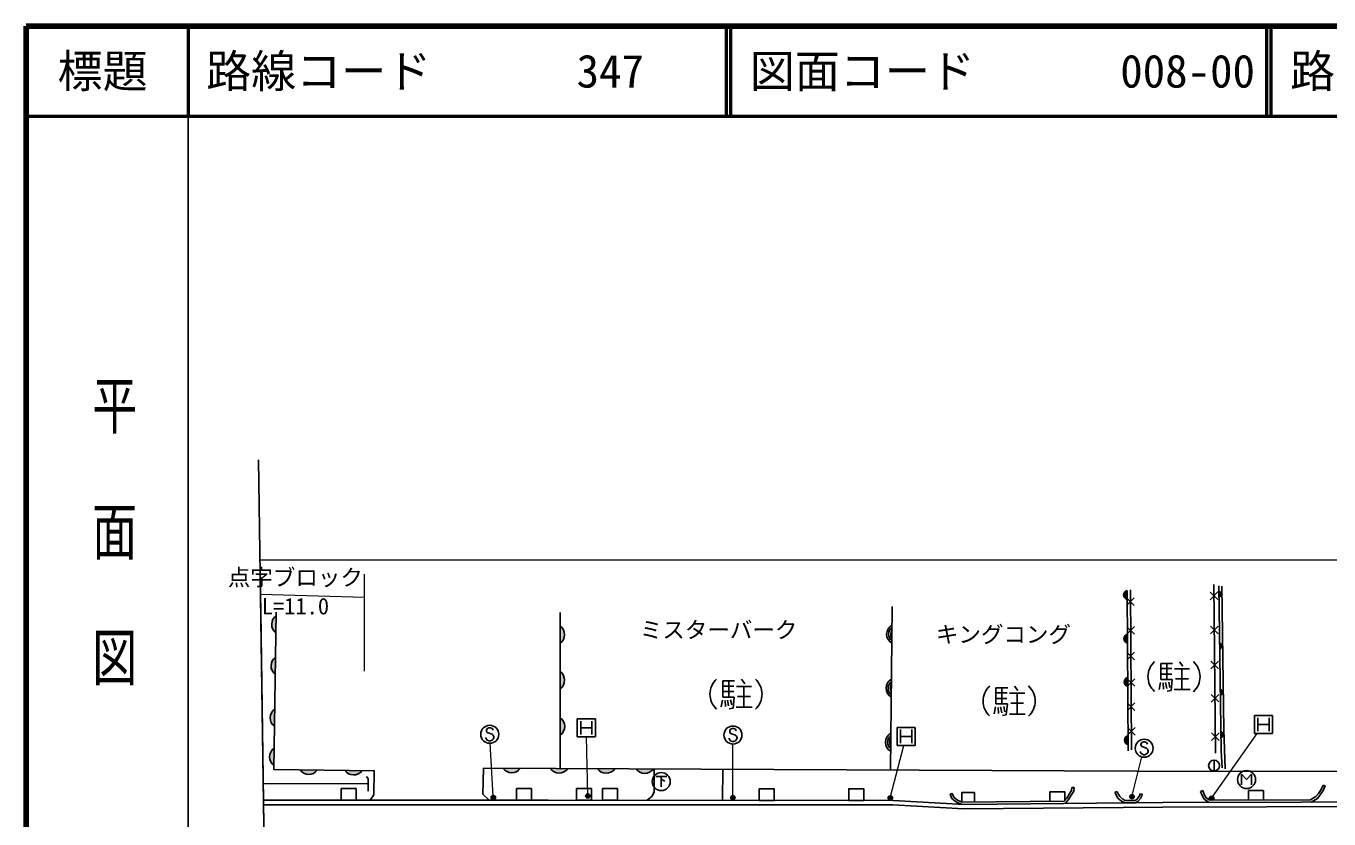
# Model space of a CAD drawing. Units: millimetres at full size, sheet at 1:1000; details may follow other scales. Extents: x 40000 to 680000, y 20000 to 380000.
# Drawn here: x 40000 to 184698, y 291958 to 380000 of the extents above; entities that cross this region are included whole.
import ezdxf
from ezdxf.enums import TextEntityAlignment as Align

# ---------------------------------------------------------------- set-up
doc = ezdxf.new("R2010")
doc.units = ezdxf.units.MM
doc.header["$LTSCALE"] = 1000
doc.header["$PDMODE"] = 32
doc.header["$PDSIZE"] = 500
for name, color, linetype, lineweight in [('M-BGD', 7, 'Continuous', 25), ('M-BGD-EXST', 7, 'Continuous', 25), ('M-BMK-OTRS', 5, 'Continuous', 25), ('M-STR-HTXT', 7, 'Continuous', 13), ('M-STR-STRC', 7, 'Continuous', 25), ('M-TTL', 2, 'Continuous', 140), ('M-TTL-BAND', 7, 'Continuous', 25), ('M-TTL-LINE', 7, 'Continuous', 50)]:
    doc.layers.add(name, color=color, linetype=linetype, lineweight=lineweight)
doc.layers.add('M-BMK-HTXT', color=7, linetype='Continuous')
doc.layers.add('M-TTL-TXT', color=7, linetype='Continuous')
doc.styles.add('@ＭＳ ゴシック', font='')
doc.styles.add('ＭＳ ゴシック', font='')
doc.styles.get('@ＭＳ ゴシック').set_extended_font_data('@MS Gothic')
doc.styles.get('ＭＳ ゴシック').set_extended_font_data('MS Gothic')

msp = doc.modelspace()

# ---------------------------------------------------------------- hatches: boundary and pattern name
at = {"layer": 'M-BGD'}
for points in [[(162301, 317310, 0.82183), (162307, 316319)], [(172488, 316602, 0.84072), (172479, 317227)], [(67789, 314538, 0.51219), (67758, 312619)], [(99317, 311457, 0.51219), (99314, 313376)], [(162330, 312484, 0.82183), (162336, 311494)], [(172569, 310848, 0.84072), (172560, 311473)], [(67716, 309935, 0.51219), (67685, 308016)], [(99323, 306405, 0.51219), (99321, 308324)], [(162359, 307672, 0.82183), (162365, 306682)], [(172642, 305691, 0.84072), (172633, 306317)], [(67624, 304139, 0.51219), (67594, 302220)], [(99329, 301265, 0.51219), (99327, 303184)], [(162397, 301204, 0.82183), (162403, 300213)], [(172708, 300990, 0.84072), (172700, 301616)], [(67555, 299805, 0.51219), (67525, 297886)], [(70425, 297399, 0.51219), (72344, 297377)], [(75404, 297343, 0.51219), (77323, 297322)], [(92971, 297573, 0.51219), (94890, 297565)], [(98245, 297550, 0.51219), (100164, 297542)], [(103464, 297528, 0.51219), (105383, 297520)], [(107748, 297510, 0.51219), (109667, 297501)]]:
    msp.add_hatch(color=256, dxfattribs=at).paths.add_polyline_path(points)

# ---------------------------------------------------------------- linework, layer by layer
for p, q in [((162407, 299522), (162301, 317310)), ((162772, 299615), (162641, 317384)), ((172357, 316321), (171508, 317154)), ((172353, 317159), (171516, 316305)), ((172108, 299278), (171924, 317984)), ((136203, 315544), (136015, 297389)), ((163070, 315662), (162223, 316497)), ((163069, 316500), (162230, 315648)), ((99334, 297546), (99313, 314890)), ((163094, 312472), (162247, 313306)), ((163093, 313310), (162253, 312458)), ((172394, 312514), (171545, 313347)), ((172391, 313352), (171554, 312498)), ((163115, 309632), (162268, 310467)), ((163114, 310470), (162274, 309618)), ((167341, 309232), (166029, 309232)), ((166029, 309232), (166029, 307437)), ((166029, 308658), (167259, 308658)), ((166685, 309232), (166685, 307437)), ((167546, 308625), (169226, 308625)), ((168087, 309412), (168464, 308921)), ((168374, 308625), (168374, 306314)), ((172433, 308636), (171584, 309469)), ((172429, 309474), (171592, 308620)), ((118694, 307284), (117382, 307284)), ((117382, 307284), (117382, 305489)), ((118038, 307284), (118038, 305489)), ((119440, 307465), (119817, 306973)), ((163137, 306685), (162290, 307520)), ((163135, 307523), (162296, 306671)), ((165997, 307101), (165841, 306339)), ((166029, 308052), (167251, 308052)), ((166029, 307437), (167300, 307437)), ((166284, 307060), (166333, 306380)), ((166546, 307101), (166677, 306453)), ((166898, 307142), (167013, 306560)), ((167300, 307437), (167161, 306216)), ((167669, 307511), (169103, 307511)), ((117382, 306711), (118612, 306711)), ((117382, 306104), (118604, 306104)), ((117382, 305489), (118653, 305489)), ((118653, 305489), (118513, 304268)), ((118899, 306678), (120579, 306678)), ((119022, 305563), (120456, 305563)), ((119727, 306678), (119727, 304366)), ((149026, 306520), (147714, 306520)), ((147714, 306520), (147714, 304725)), ((147714, 305946), (148944, 305946)), ((147714, 305340), (148935, 305340)), ((148370, 306520), (148370, 304725)), ((149230, 305913), (150911, 305913)), ((149771, 306700), (150148, 306208)), ((150058, 305913), (150058, 303602)), ((167161, 306216), (166743, 306142)), ((167521, 306314), (169275, 306314)), ((172469, 304953), (171620, 305785)), ((172466, 305791), (171628, 304937)), ((117350, 305153), (117194, 304391)), ((117636, 305112), (117686, 304432)), ((117899, 305153), (118030, 304506)), ((118513, 304268), (118095, 304194)), ((118251, 305194), (118366, 304612)), ((118874, 304366), (120628, 304366)), ((147681, 304389), (147526, 303627)), ((147714, 304725), (148985, 304725)), ((147968, 304348), (148017, 303668)), ((148230, 304389), (148362, 303741)), ((148583, 304430), (148698, 303848)), ((148985, 304725), (148845, 303504)), ((149353, 304799), (150788, 304799)), ((163157, 303995), (162310, 304830)), ((163155, 304833), (162316, 303981)), ((101224, 301080), (101224, 303080)), ((101224, 303080), (103224, 303080)), ((101599, 302830), (101599, 301330)), ((102849, 302830), (102849, 301330)), ((103224, 303080), (103224, 301080)), ((148845, 303504), (148427, 303430)), ((149206, 303602), (150960, 303602)), ((176432, 301437), (176432, 303437)), ((176432, 303437), (178432, 303437)), ((176807, 303187), (176807, 301687)), ((176807, 302437), (178057, 302437)), ((178057, 303187), (178057, 301687)), ((178432, 303437), (178432, 301437)), ((103224, 301080), (101224, 301080)), ((101599, 302080), (102849, 302080)), ((136737, 300128), (136737, 302128)), ((136737, 302128), (138737, 302128)), ((137112, 301878), (137112, 300378)), ((137112, 301128), (138362, 301128)), ((138362, 301878), (138362, 300378)), ((138737, 302128), (138737, 300128)), ((163177, 301271), (162330, 302106)), ((163175, 302109), (162336, 301257)), ((172511, 300686), (171662, 301519)), ((172508, 301524), (171670, 300670)), ((178432, 301437), (176432, 301437)), ((138737, 300128), (136737, 300128)), ((171940, 298476), (171940, 297276)), ((117386, 297468), (117335, 294022)), ((156388, 295443), (156139, 295459)), ((184061, 295726), (184288, 295623)), ((160909, 294896), (161126, 295020)), ((163958, 294720), (163710, 294751)), ((170676, 295108), (170440, 295023)), ((171470, 294045), (182639, 294076))]:
    msp.add_line(p, q, dxfattribs=at)
for points in [[(172843, 297622), (172729, 299537), (172471, 317828)], [(173183, 297516), (173026, 301857), (172784, 317821)], [(67795, 314936), (67518, 297432), (78665, 297306), (78626, 294625), (78234, 294032)], [(91440, 294036), (90745, 294703), (90805, 297582), (171417, 297237), (185908, 297247), (222736, 297434), (232122, 297433), (233017, 298878)], [(66375, 294029), (97970, 294038), (136287, 294006), (144170, 293574), (166261, 293781), (212390, 293909), (243960, 293885), (245238, 293996), (245873, 294454), (246737, 295523), (247232, 297099)], [(251440, 296711), (247602, 296609), (247186, 295282), (246220, 294088), (245418, 293510), (243982, 293385), (212390, 293409), (166264, 293281), (144159, 293074), (136274, 293506), (97970, 293538), (66382, 293529)], [(108986, 294029), (109522, 294471), (109764, 294982), (109750, 297501)], [(155287, 293928), (155573, 294269), (155865, 294717), (156115, 295106), (156139, 295459)], [(155404, 293679), (155774, 294119), (156075, 294582), (156360, 295025), (156388, 295443)], [(182639, 294076), (183260, 294439), (183538, 294766), (183836, 295231), (184061, 295726)], [(182707, 293826), (183423, 294245), (183740, 294617), (184056, 295111), (184288, 295623)], [(155287, 293928), (143973, 293822), (143529, 294008), (143319, 294124), (143032, 294394), (142842, 294791), (142620, 294693)], [(143881, 293590), (143420, 293782), (143171, 293921), (142826, 294244), (142651, 294612), (142620, 294693)], [(145318, 293835), (145320, 294885), (143920, 294888), (143918, 293846)], [(155359, 294013), (155350, 294979), (153700, 294963), (153709, 293913)], [(160909, 294896), (161267, 294272), (161651, 293942), (162015, 293741), (163176, 293752), (163471, 293889), (163752, 294218), (163931, 294507), (163958, 294720)], [(161126, 295020), (161462, 294433), (161795, 294149), (162079, 293991), (163119, 294001), (163316, 294092), (163550, 294366), (163689, 294592), (163710, 294751)], [(171400, 293795), (170879, 294118), (170607, 294563), (170440, 295023)], [(171470, 294045), (171061, 294299), (170833, 294671), (170676, 295108)], [(177429, 294062), (177427, 295112), (175777, 295107), (175779, 294057)]]:
    msp.add_lwpolyline(points, dxfattribs=at)
for points in [[(75008, 294031), (76658, 294032), (76657, 295332), (75007, 295331)], [(94471, 294037), (96121, 294037), (96121, 295337), (94471, 295337)], [(101145, 294035), (102795, 294034), (102796, 295334), (101146, 295335)], [(104032, 294033), (105682, 294031), (105683, 295331), (104033, 295333)], [(121424, 294018), (123074, 294017), (123075, 295317), (121425, 295318)], [(131376, 294010), (133026, 294009), (133027, 295309), (131377, 295310)]]:
    msp.add_lwpolyline(points, close=True, dxfattribs=at)
msp.add_circle((171940, 297876), 600, dxfattribs=at)
for centre, radius, start, end in [((162402, 316815), 505, 101.51194, 259.17013), ((172429, 316914), 318, 280.70015, 80.91788), ((68465, 313568), 1182, 124.84909, 233.33424), ((98625, 312416), 1182, 305.82779, 54.31294), ((136705, 312460), 1133, 117.479, 241.33402), ((136705, 312460), 907, 125.43839, 233.37463), ((136705, 312460), 680, 141.06376, 217.74926), ((162431, 311990), 505, 101.51194, 259.17013), ((172510, 311160), 318, 280.70015, 80.91788), ((68392, 308964), 1182, 124.84909, 233.33424), ((98631, 307364), 1182, 305.82779, 54.31294), ((166823, 307765), 2228, 131.69789, 228.01917), ((168100, 307757), 2282, 312.86378, 47.4164), ((118176, 305818), 2228, 131.69789, 228.01917), ((119453, 305809), 2282, 312.86378, 47.4164), ((136643, 306461), 1133, 117.479, 241.33402), ((136643, 306461), 907, 125.43839, 233.37463), ((136643, 306461), 680, 141.06376, 217.74926), ((162459, 307178), 505, 101.51194, 259.17013), ((148508, 305053), 2228, 131.69789, 228.01917), ((149785, 305045), 2282, 312.86378, 47.4164), ((172583, 306003), 318, 280.70015, 80.91788), ((68300, 303169), 1182, 124.84909, 233.33424), ((98637, 302224), 1182, 305.82779, 54.31294), ((136580, 300461), 1133, 117.479, 241.33402), ((136580, 300461), 907, 125.43839, 233.37463), ((162498, 300709), 505, 101.51194, 259.17013), ((172649, 301302), 318, 280.70015, 80.91788), ((68231, 298835), 1182, 124.84909, 233.33424), ((136580, 300461), 680, 141.06376, 217.74926), ((71392, 298079), 1182, 215.11435, 323.59951), ((76371, 298023), 1182, 215.11435, 323.59951), ((93933, 298260), 1182, 215.51219, 323.99734), ((99207, 298237), 1182, 215.51219, 323.99734), ((104427, 298215), 1182, 215.51219, 323.99734), ((108711, 298196), 1182, 215.51219, 323.99734)]:
    msp.add_arc(centre, radius, start, end, dxfattribs=at)
at = {"layer": 'M-BGD-EXST'}
for p, q in [((109949, 296656), (111149, 296656)), ((110549, 296656), (110549, 295506)), ((174999, 295728), (174999, 296928)), ((174999, 296928), (175549, 296328)), ((175549, 296328), (176099, 296928)), ((176099, 296928), (176099, 295728)), ((110549, 296356), (110949, 296156))]:
    msp.add_line(p, q, dxfattribs=at)
for centre in [(110549, 296106), (175549, 296328)]:
    msp.add_circle(centre, 1000, dxfattribs=at)
at = {"layer": 'M-BMK-OTRS'}
for p, q in [((65813, 331839), (67207, 238100)), ((66064, 314953), (66956, 254921))]:
    msp.add_line(p, q, dxfattribs=at)
at = {"layer": 'M-STR-HTXT'}
for p, q in [((77597, 308361), (77591, 319145)), ((66034, 316944), (66064, 314953)), ((77592, 316539), (66035, 316875)), ((102386, 294653), (102246, 301081)), ((171764, 294396), (176736, 301450)), ((91887, 294495), (91555, 300360)), ((118504, 294469), (118510, 300277)), ((136021, 294446), (137479, 300126)), ((162862, 294571), (163935, 298840))]:
    msp.add_line(p, q, dxfattribs=at)
msp.add_lwpolyline([(567482, 318173), (557261, 319285), (543218, 320289), (532854, 320721), (523036, 320690), (65978, 320690)], dxfattribs=at)
for centre, radius in [((91896, 294345), 150), ((91896, 294345), 120), ((91896, 294345), 90), ((91896, 294345), 60), ((91896, 294345), 30), ((91896, 294345), 20), ((102389, 294503), 150), ((102389, 294503), 120), ((102389, 294503), 90), ((102389, 294503), 60), ((102389, 294503), 30), ((102389, 294503), 20), ((118504, 294319), 150), ((118504, 294319), 120), ((118504, 294319), 90), ((118504, 294319), 60), ((118504, 294319), 30), ((118504, 294319), 20), ((135983, 294300), 150), ((135983, 294300), 120), ((135983, 294300), 90), ((135983, 294300), 60), ((135983, 294300), 30), ((135983, 294300), 20), ((162826, 294425), 150), ((162826, 294425), 120), ((162826, 294425), 90), ((162826, 294425), 60), ((162826, 294425), 30), ((162826, 294425), 20), ((171678, 294274), 150), ((171678, 294274), 120), ((171678, 294274), 90), ((171678, 294274), 60), ((171678, 294274), 30), ((171678, 294274), 20)]:
    msp.add_circle(centre, radius, dxfattribs=at)
for p in [(91896, 294345), (102389, 294503), (118504, 294319), (135983, 294300), (162826, 294425), (171678, 294274)]:
    msp.add_point(p, dxfattribs=at)
at = {"layer": 'M-STR-STRC'}
for p, q in [((91135, 300810), (91044, 300992)), ((91226, 301992), (91135, 301810)), ((91135, 301810), (91135, 301720)), ((91135, 301720), (91226, 301538)), ((91408, 302083), (91226, 301992)), ((91226, 301538), (91771, 301356)), ((91590, 302083), (91408, 302083)), ((91771, 301992), (91590, 302083)), ((91862, 301810), (91771, 301992)), ((91771, 301356), (91862, 301265)), ((91862, 301265), (91953, 301083)), ((91953, 300992), (91862, 300810)), ((91953, 301083), (91953, 300992)), ((118238, 301911), (118147, 301729)), ((118147, 301729), (118147, 301638)), ((118147, 301638), (118238, 301457)), ((118419, 302002), (118238, 301911)), ((118238, 301457), (118783, 301275)), ((118601, 302002), (118419, 302002)), ((118783, 301911), (118601, 302002)), ((118874, 301729), (118783, 301911)), ((118783, 301275), (118874, 301184)), ((118874, 301184), (118965, 301002)), ((118965, 301002), (118965, 300911)), ((91226, 300720), (91135, 300810)), ((91408, 300629), (91226, 300720)), ((91590, 300629), (91408, 300629)), ((91771, 300720), (91590, 300629)), ((91862, 300810), (91771, 300720)), ((118147, 300729), (118056, 300911)), ((118238, 300638), (118147, 300729)), ((118419, 300548), (118238, 300638)), ((118601, 300548), (118419, 300548)), ((118783, 300638), (118601, 300548)), ((118874, 300729), (118783, 300638)), ((118965, 300911), (118874, 300729)), ((163906, 300444), (163815, 300263)), ((163815, 300263), (163815, 300172)), ((163815, 300172), (163906, 299990)), ((164087, 300535), (163906, 300444)), ((163906, 299990), (164451, 299808)), ((164269, 300535), (164087, 300535)), ((164451, 300444), (164269, 300535)), ((164542, 300263), (164451, 300444)), ((164451, 299808), (164542, 299717)), ((164542, 299717), (164633, 299535)), ((164633, 299535), (164633, 299444)), ((163815, 299263), (163724, 299444)), ((163906, 299172), (163815, 299263)), ((164087, 299081), (163906, 299172)), ((164269, 299081), (164087, 299081)), ((164451, 299172), (164269, 299081)), ((164542, 299263), (164451, 299172)), ((164633, 299444), (164542, 299263)), ((66347, 295870), (78012, 295885))]:
    msp.add_line(p, q, dxfattribs=at)
msp.add_lwpolyline([(78013, 295038), (78012, 296422), (77800, 296667)], dxfattribs=at)
for centre in [(91499, 301356), (118510, 301275), (164178, 299808)]:
    msp.add_circle(centre, 1000, dxfattribs=at)
at = {"layer": 'M-TTL'}
for p, q in [((40000, 380000), (40000, 20000)), ((680000, 380000), (40000, 380000))]:
    msp.add_line(p, q, dxfattribs=at)
at = {"layer": 'M-TTL-BAND'}
msp.add_line((58000, 370000), (58000, 20000), dxfattribs=at)
at = {"layer": 'M-TTL-LINE'}
for p, q in [((58000, 380000), (58000, 370000)), ((117750, 380000), (117750, 370000)), ((118250, 380000), (118250, 370000)), ((177750, 380000), (177750, 370000)), ((178250, 380000), (178250, 370000)), ((40000, 370000), (680000, 370000))]:
    msp.add_line(p, q, dxfattribs=at)

# ---------------------------------------------------------------- texts
at = {"layer": 'M-BMK-HTXT', "style": 'ＭＳ ゴシック'}
for s, p in [('ミスターバーク', (108160, 311487)), ('キングコング', (141048, 310987))]:
    msp.add_text(s, height=1833, dxfattribs=at).set_placement(p, align=Align.BOTTOM_LEFT)
at = {"layer": 'M-STR-HTXT', "style": 'ＭＳ ゴシック'}
for s, p in [('点字ブロック', (62410, 317305)), ('L=11.0', (66174, 314115))]:
    msp.add_text(s, height=1833, rotation=0.035, dxfattribs=at).set_placement(p, align=Align.BOTTOM_LEFT)
at = {"layer": 'M-TTL-BAND', "style": '@ＭＳ ゴシック', "width": 1.4}
msp.add_text('平  面  図', height=3666, rotation=270, dxfattribs=at).set_placement((49777, 306475), align=Align.MIDDLE_RIGHT)
at = {"layer": 'M-TTL-TXT', "style": 'ＭＳ ゴシック'}
msp.add_text('標題', height=3666, dxfattribs=at).set_placement((48500, 375000), align=Align.MIDDLE_CENTER)
for s, p in [('路線コード', (60000, 375000)), ('347', (101142, 375000)), ('図面コード', (120380, 375000)), ('008-00', (161521, 375000)), ('路 線 名', (180380, 375000))]:
    msp.add_text(s, height=3666, dxfattribs=at).set_placement(p, align=Align.MIDDLE_LEFT)

doc.saveas('drawing.dxf')
